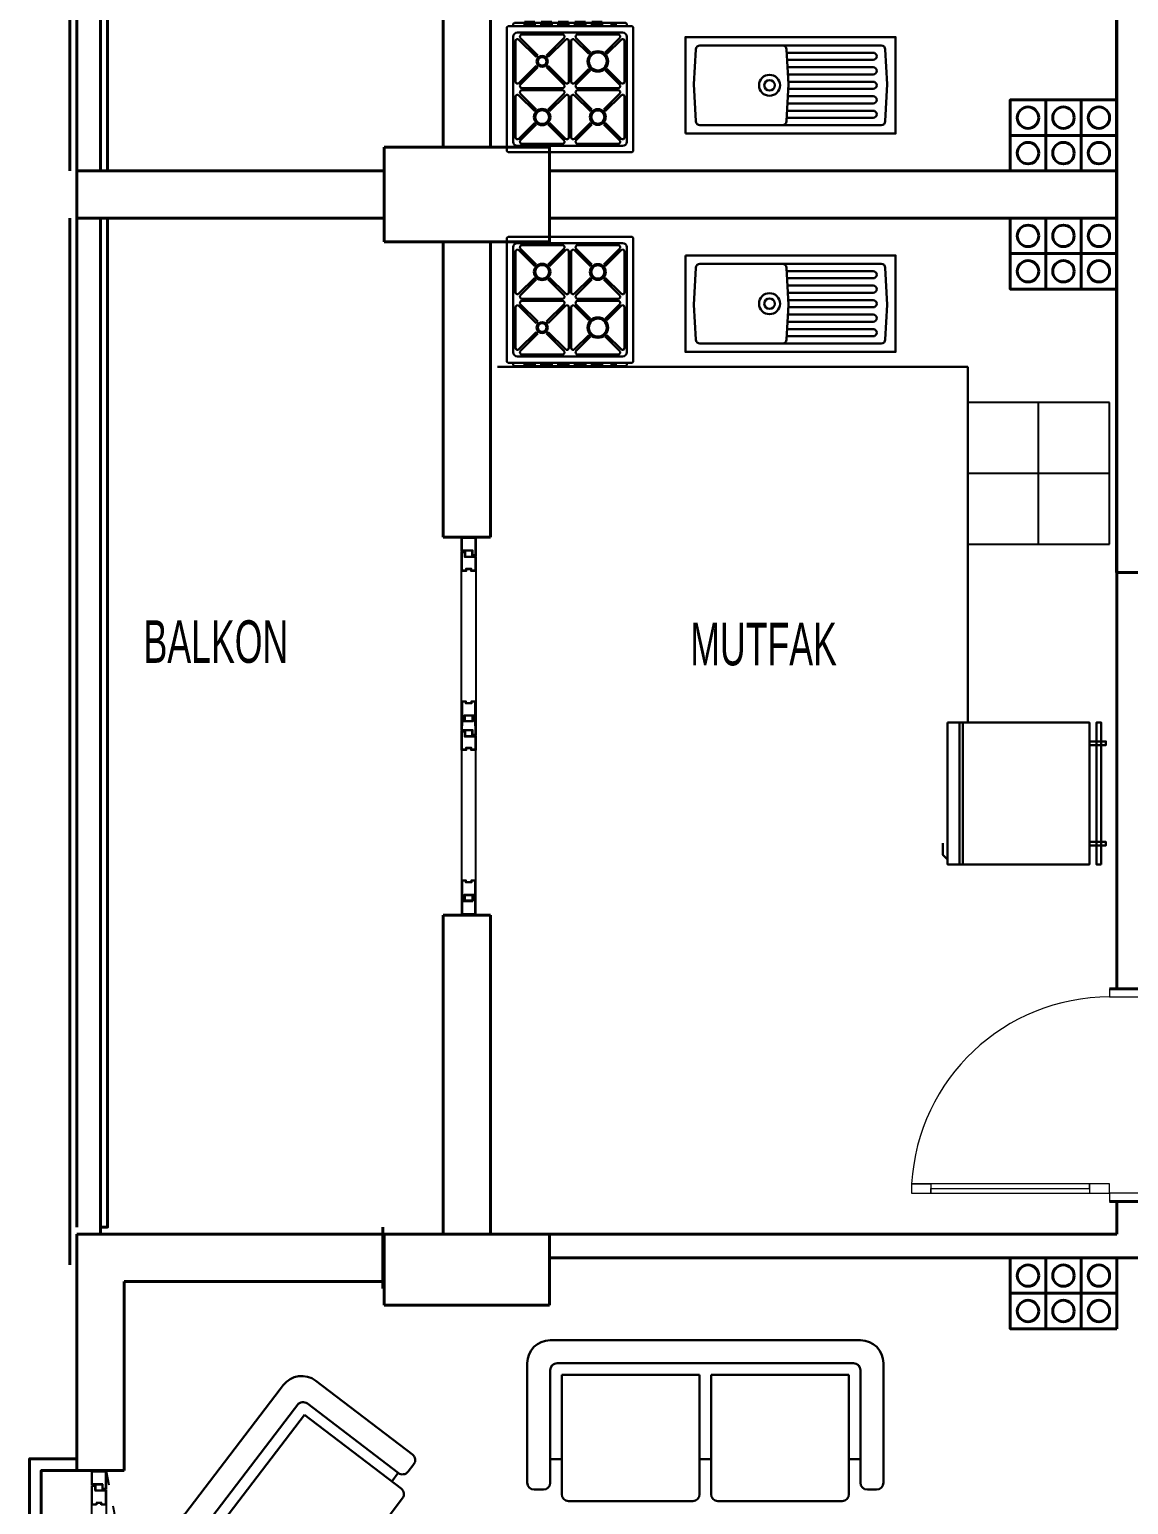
# Model space of a CAD drawing. Header units: millimetres. Extents: x 47 to 2260, y 29 to 1824.
# Drawn here: x 47 to 512, y 349 to 973 of the extents above; entities that cross this region are included whole.
import ezdxf

# ---------------------------------------------------------------- set-up
doc = ezdxf.new("R2010")
doc.units = ezdxf.units.MM
doc.linetypes.add('ACAD_ISO03W100', pattern=[30, 12, -18])
doc.layers.add('14_ISLAK_MEKAN_TEFRİŞ', color=134, linetype='Continuous')
for name, color, linetype, lineweight in [('duvar_40', 45, 'Continuous', 40), ('PENC_25', 74, 'Continuous', 25), ('TEF', 145, 'Continuous', 30), ('yazı', 253, 'Continuous', 20)]:
    doc.layers.add(name, color=color, linetype=linetype, lineweight=lineweight)
doc.styles.add('ARIAL', font='Arial')

# ---------------------------------------------------------------- blocks, each defined once
blk = doc.blocks.new('27')
at = {"layer": 'duvar_40', "linetype": 'ByBlock'}
for p, q in [((242.226424, 763.644226), (242.248349, 763.644226)), ((242.226424, 763.644226), (242.248349, 763.644226)), ((242.226424, 758.650067), (222.226424, 758.650067)), ((222.226424, 598.650067), (242.226424, 598.650067))]:
    blk.add_line(p, q, dxfattribs=at)
at = {"layer": 'PENC_25'}
for p, q in [((229.988773, 678.81974), (229.988773, 744.280741)), ((235.988776, 744.280741), (235.988776, 678.81974)), ((229.988773, 678.81974), (229.988773, 613.35874)), ((235.988776, 613.35874), (235.988776, 678.81974))]:
    blk.add_line(p, q, dxfattribs=at)
at = {"layer": 'PENC_25', "flags": 128}
for points in [[(229.988773, 758.81974), (229.988773, 758.81974), (235.988776, 758.81974), (235.988776, 758.81974)], [(235.988776, 758.81974), (235.988776, 750.794957), (234.488774, 750.794957), (234.488774, 752.794958), (229.988773, 752.794958), (229.988773, 758.81974), (232.988774, 758.81974)], [(235.788776, 758.39496), (235.788776, 750.994957), (234.688774, 750.994957), (234.688774, 752.994958), (230.188773, 752.994958), (230.188773, 758.39496), (231.788774, 758.39496), (234.188774, 758.39496)], [(229.988773, 744.280741), (229.988773, 752.494958), (231.488774, 752.494958), (231.488774, 750.494957), (235.988776, 750.494957), (235.988776, 744.280741), (233.988774, 744.280741), (233.988774, 744.980741), (231.988774, 744.980741), (231.988774, 744.280741)], [(230.188773, 744.480741), (230.188773, 752.294958), (231.288774, 752.294958), (231.288774, 750.294957), (235.788776, 750.294957), (235.788776, 744.480741), (234.188774, 744.480741), (234.188774, 745.180741), (231.788774, 745.180741), (231.788774, 744.480741)], [(229.988773, 689.119744), (229.988773, 681.119741), (231.488774, 681.119741), (231.488774, 683.119742), (235.988776, 683.119742), (235.988776, 689.119744), (233.988774, 689.119744), (233.988774, 688.419744), (231.988774, 688.419744), (231.988774, 689.119744)], [(230.188773, 688.919744), (230.188773, 681.319741), (231.288774, 681.319741), (231.288774, 683.319742), (235.788776, 683.319742), (235.788776, 688.919744), (234.188774, 688.919744), (234.188774, 688.219744), (231.788774, 688.219744), (231.788774, 688.919744)], [(229.988773, 668.519737), (229.988773, 676.51974), (231.488774, 676.51974), (231.488774, 674.519739), (235.988776, 674.519739), (235.988776, 668.519737), (233.988774, 668.519737), (233.988774, 669.219737), (231.988774, 669.219737), (231.988774, 668.519737)], [(230.188773, 668.719737), (230.188773, 676.31974), (231.288774, 676.31974), (231.288774, 674.319739), (235.788776, 674.319739), (235.788776, 668.719737), (234.188774, 668.719737), (234.188774, 669.419737), (231.788774, 669.419737), (231.788774, 668.719737)], [(229.988773, 613.35874), (229.988773, 605.144522), (231.488774, 605.144522), (231.488774, 607.144523), (235.988776, 607.144523), (235.988776, 613.35874), (233.988774, 613.35874), (233.988774, 612.65874), (231.988774, 612.65874), (231.988774, 613.35874)], [(230.188773, 613.15874), (230.188773, 605.344522), (231.288774, 605.344522), (231.288774, 607.344523), (235.788776, 607.344523), (235.788776, 613.15874), (234.188774, 613.15874), (234.188774, 612.45874), (231.788774, 612.45874), (231.788774, 613.15874)], [(235.988776, 598.81974), (235.988776, 606.844523), (234.488774, 606.844523), (234.488774, 604.844522), (229.988773, 604.844522), (229.988773, 598.81974), (232.988774, 598.81974)], [(229.988773, 598.81974), (229.988773, 598.81974), (235.988776, 598.81974), (235.988776, 598.81974)]]:
    blk.add_lwpolyline(points, close=True, dxfattribs=at)
for points in [[(235.988776, 678.81974), (235.988776, 682.819742), (234.488774, 682.819742), (234.488774, 680.819741), (229.988773, 680.819741), (229.988773, 678.81974)], [(235.788776, 678.81974), (235.788776, 682.619742), (234.688774, 682.619742), (234.688774, 680.619741), (230.188773, 680.619741), (230.188773, 678.81974)], [(235.988776, 678.81974), (235.988776, 674.819739), (234.488774, 674.819739), (234.488774, 676.81974), (229.988773, 676.81974), (229.988773, 678.81974)], [(235.788776, 678.81974), (235.788776, 675.019739), (234.688774, 675.019739), (234.688774, 677.01974), (230.188773, 677.01974), (230.188773, 678.81974)], [(230.188773, 604.644522), (230.188773, 599.24452), (231.788774, 599.24452), (234.188774, 599.24452), (235.788776, 599.24452), (235.788776, 606.644523), (234.688774, 606.644523), (234.688774, 604.644522)], [(230.188773, 604.644522), (234.688774, 604.644522)]]:
    blk.add_lwpolyline(points, dxfattribs=at)
blk = doc.blocks.new('28')
at = {"layer": 'duvar_40', "linetype": 'ByBlock'}
for p, q in [((520.111074, 567.527799), (504.111074, 567.527799)), ((517.066663, 567.527794), (507.066663, 567.527794)), ((517.065907, 567.539317), (517.065907, 567.527799)), ((517.065907, 567.527799), (517.065907, 567.539317)), ((520.111074, 477.527799), (504.111074, 477.527799)), ((507.111247, 477.527794), (517.111247, 477.527794))]:
    blk.add_line(p, q, dxfattribs=at)
at = {"layer": 'PENC_25', "lineweight": 20}
for p, q in [((520.111125, 567.527799), (504.111074, 567.527799)), ((504.111074, 567.527799), (504.111074, 564.05522)), ((504.111074, 564.05522), (520.111074, 564.05522)), ((520.111074, 564.05522), (520.111074, 567.527799)), ((420.387668, 485.000377), (420.387668, 481.000377)), ((520.111074, 481.000377), (504.111074, 481.000377)), ((504.111074, 481.000377), (504.111074, 477.527799)), ((520.111074, 477.527799), (520.111074, 481.000377)), ((504.111074, 477.527799), (520.111125, 477.527799))]:
    blk.add_line(p, q, dxfattribs=at)
at = {"layer": 'PENC_25', "lineweight": 20, "flags": 128}
blk.add_lwpolyline([(420.387668, 481.000377), (504.111074, 481.000377), (504.111074, 485.000377), (420.387668, 485.000377), (428.460104, 485.000377), (428.460104, 481.000377), (428.460104, 483.000377), (495.549171, 483.000377), (495.549171, 485.000377), (495.549171, 481.000377)], dxfattribs=at)
at = {"layer": 'PENC_25', "lineweight": 20}
blk.add_arc((504.093683, 480.212382), 83.84284, 89.988116, 176.726241, dxfattribs=at)
blk = doc.blocks.new('39')
at = {"layer": 'duvar_40', "linetype": 'ByBlock'}
for p, q in [((87.226424, 363.655908), (67.226424, 363.655908)), ((87.226424, 153.655908), (67.226424, 153.655908))]:
    blk.add_line(p, q, dxfattribs=at)
at = {"layer": 'duvar_40', "linetype": 'ByBlock', "flags": 128}
for points in [[(67.226424, 148.655908), (47.226424, 148.655908), (47.226424, 368.655908), (67.226424, 368.655908)], [(67.226424, 153.655908), (52.226424, 153.655908), (52.226424, 363.655908), (67.226424, 363.655908)]]:
    blk.add_lwpolyline(points, dxfattribs=at)
at = {"layer": 'PENC_25'}
for p, q in [((73.597206, 363.655919), (73.597206, 363.655919)), ((73.597206, 363.655919), (79.597209, 363.655919)), ((79.597209, 363.655919), (73.597206, 363.655919)), ((73.597206, 357.631137), (73.597206, 363.655919)), ((73.597206, 363.655919), (76.597208, 363.655919)), ((73.797206, 357.831137), (73.797206, 363.23114)), ((73.797206, 363.23114), (75.397208, 363.23114)), ((75.397208, 363.23114), (75.397208, 363.23114)), ((75.397208, 363.23114), (77.797208, 363.23114)), ((76.597208, 363.655919), (76.597208, 363.655919)), ((76.597208, 363.655919), (76.597208, 363.655919)), ((76.597208, 363.655919), (76.597208, 363.655919)), ((76.597208, 363.655919), (79.597209, 363.655919)), ((77.797208, 363.23114), (77.797208, 363.23114)), ((77.797208, 363.23114), (79.397209, 363.23114)), ((79.397209, 363.23114), (79.397209, 355.831136)), ((79.597209, 363.655919), (79.597209, 363.655919)), ((79.597209, 363.655919), (79.597209, 355.631136)), ((78.097208, 357.631137), (73.597206, 357.631137)), ((73.597206, 349.11692), (73.597206, 357.331137)), ((73.597206, 357.331137), (75.097208, 357.331137)), ((78.297208, 357.831137), (73.797206, 357.831137)), ((73.797206, 349.31692), (73.797206, 357.131137)), ((73.797206, 357.131137), (74.897208, 357.131137)), ((74.897208, 357.131137), (74.897208, 355.131136)), ((75.097208, 357.331137), (75.097208, 355.331136)), ((78.097208, 355.631136), (78.097208, 357.631137)), ((78.297208, 355.831136), (78.297208, 357.831137)), ((79.397209, 355.831136), (78.297208, 355.831136)), ((74.897208, 355.131136), (79.397209, 355.131136)), ((75.097208, 355.331136), (79.597209, 355.331136)), ((77.797208, 350.01692), (75.397208, 350.01692)), ((75.397208, 350.01692), (75.397208, 349.31692)), ((77.597208, 349.81692), (75.597208, 349.81692)), ((75.597208, 349.81692), (75.597208, 349.11692)), ((77.597208, 349.11692), (77.597208, 349.81692)), ((77.797208, 349.31692), (77.797208, 350.01692)), ((79.597209, 355.631136), (78.097208, 355.631136)), ((79.397209, 355.131136), (79.397209, 349.31692)), ((79.597209, 355.331136), (79.597209, 349.11692)), ((75.597208, 349.11692), (73.597206, 349.11692)), ((73.597206, 253.655919), (73.597206, 349.11692)), ((75.397208, 349.31692), (73.797206, 349.31692)), ((79.597209, 349.11692), (77.597208, 349.11692)), ((79.397209, 349.31692), (77.797208, 349.31692)), ((79.597209, 349.11692), (79.597209, 253.655919)), ((73.597206, 263.955923), (73.597206, 255.95592)), ((75.597208, 263.955923), (73.597206, 263.955923)), ((73.797206, 263.755923), (73.797206, 256.15592)), ((75.397208, 263.755923), (73.797206, 263.755923)), ((75.397208, 263.055923), (75.397208, 263.755923)), ((77.797208, 263.055923), (75.397208, 263.055923)), ((75.597208, 263.255923), (75.597208, 263.955923)), ((77.597208, 263.255923), (75.597208, 263.255923)), ((79.597209, 263.955923), (77.597208, 263.955923)), ((77.597208, 263.955923), (77.597208, 263.255923)), ((79.397209, 263.755923), (77.797208, 263.755923)), ((77.797208, 263.755923), (77.797208, 263.055923)), ((79.397209, 258.155921), (79.397209, 263.755923)), ((79.597209, 257.955921), (79.597209, 263.955923)), ((73.597206, 255.95592), (75.097208, 255.95592)), ((73.797206, 256.15592), (74.897208, 256.15592)), ((74.897208, 256.15592), (74.897208, 258.155921)), ((74.897208, 258.155921), (79.397209, 258.155921)), ((75.097208, 255.95592), (75.097208, 257.955921)), ((75.097208, 257.955921), (79.597209, 257.955921)), ((79.597209, 257.655921), (78.097208, 257.655921)), ((78.097208, 257.655921), (78.097208, 255.65592)), ((79.397209, 257.455921), (78.297208, 257.455921)), ((78.297208, 257.455921), (78.297208, 255.45592)), ((79.397209, 253.655919), (79.397209, 257.455921)), ((79.597209, 253.655919), (79.597209, 257.655921)), ((78.097208, 255.65592), (73.597206, 255.65592)), ((73.597206, 255.65592), (73.597206, 253.655919)), ((73.597206, 251.655919), (73.597206, 253.655919)), ((73.597206, 253.655919), (73.597206, 168.194919)), ((78.097208, 251.655919), (73.597206, 251.655919)), ((73.597206, 243.355916), (73.597206, 251.355919)), ((73.597206, 251.355919), (75.097208, 251.355919)), ((78.297208, 255.45592), (73.797206, 255.45592)), ((73.797206, 255.45592), (73.797206, 253.655919)), ((73.797206, 251.855919), (73.797206, 253.655919)), ((78.297208, 251.855919), (73.797206, 251.855919)), ((73.797206, 243.555916), (73.797206, 251.155919)), ((73.797206, 251.155919), (74.897208, 251.155919)), ((74.897208, 251.155919), (74.897208, 249.155918)), ((75.097208, 251.355919), (75.097208, 249.355918)), ((78.097208, 249.655918), (78.097208, 251.655919)), ((78.297208, 249.855918), (78.297208, 251.855919)), ((79.397209, 249.855918), (78.297208, 249.855918)), ((79.397209, 253.655919), (79.397209, 249.855918)), ((79.597209, 253.655919), (79.597209, 249.655918)), ((79.597209, 168.194919), (79.597209, 253.655919)), ((75.397208, 243.555916), (73.797206, 243.555916)), ((74.897208, 249.155918), (79.397209, 249.155918)), ((75.097208, 249.355918), (79.597209, 249.355918)), ((77.797208, 244.255916), (75.397208, 244.255916)), ((75.397208, 244.255916), (75.397208, 243.555916)), ((77.597208, 244.055916), (75.597208, 244.055916)), ((75.597208, 244.055916), (75.597208, 243.355916)), ((77.597208, 243.355916), (77.597208, 244.055916)), ((77.797208, 243.555916), (77.797208, 244.255916)), ((79.397209, 243.555916), (77.797208, 243.555916)), ((79.597209, 249.655918), (78.097208, 249.655918)), ((79.397209, 249.155918), (79.397209, 243.555916)), ((79.597209, 249.355918), (79.597209, 243.355916)), ((75.597208, 243.355916), (73.597206, 243.355916)), ((79.597209, 243.355916), (77.597208, 243.355916)), ((73.597206, 168.194919), (73.597206, 159.980701)), ((75.597208, 168.194919), (73.597206, 168.194919)), ((73.797206, 167.994919), (73.797206, 160.180701)), ((75.397208, 167.994919), (73.797206, 167.994919)), ((75.397208, 167.294919), (75.397208, 167.994919)), ((77.797208, 167.294919), (75.397208, 167.294919)), ((75.597208, 167.494919), (75.597208, 168.194919)), ((77.597208, 167.494919), (75.597208, 167.494919)), ((79.597209, 168.194919), (77.597208, 168.194919)), ((77.597208, 168.194919), (77.597208, 167.494919)), ((79.397209, 167.994919), (77.797208, 167.994919)), ((77.797208, 167.994919), (77.797208, 167.294919)), ((79.397209, 162.180702), (79.397209, 167.994919)), ((79.597209, 161.980702), (79.597209, 168.194919)), ((73.597206, 159.980701), (75.097208, 159.980701)), ((78.097208, 159.680701), (73.597206, 159.680701)), ((73.597206, 159.680701), (73.597206, 153.655919)), ((73.797206, 160.180701), (74.897208, 160.180701)), ((78.297208, 159.480701), (73.797206, 159.480701)), ((73.797206, 159.480701), (73.797206, 154.080699)), ((74.897208, 160.180701), (74.897208, 162.180702)), ((74.897208, 162.180702), (79.397209, 162.180702)), ((75.097208, 159.980701), (75.097208, 161.980702)), ((75.097208, 161.980702), (79.597209, 161.980702)), ((79.597209, 161.680702), (78.097208, 161.680702)), ((78.097208, 161.680702), (78.097208, 159.680701)), ((79.397209, 161.480702), (78.297208, 161.480702)), ((78.297208, 161.480702), (78.297208, 159.480701)), ((79.397209, 154.080699), (79.397209, 161.480702)), ((79.597209, 153.655919), (79.597209, 161.680702)), ((73.597206, 153.655919), (73.597206, 153.655919)), ((73.597206, 153.655919), (79.597209, 153.655919)), ((79.597209, 153.655919), (73.597206, 153.655919)), ((73.597206, 153.655919), (76.597208, 153.655919)), ((73.797206, 154.080699), (75.397208, 154.080699)), ((75.397208, 154.080699), (75.397208, 154.080699)), ((75.397208, 154.080699), (77.797208, 154.080699)), ((76.597208, 153.655919), (76.597208, 153.655919)), ((76.597208, 153.655919), (76.597208, 153.655919)), ((76.597208, 153.655919), (76.597208, 153.655919)), ((76.597208, 153.655919), (79.597209, 153.655919)), ((77.797208, 154.080699), (77.797208, 154.080699)), ((77.797208, 154.080699), (79.397209, 154.080699)), ((79.597209, 153.655919), (79.597209, 153.655919))]:
    blk.add_line(p, q, dxfattribs=at)
at = {"layer": 'PENC_25', "linetype": 'ACAD_ISO03W100', "ltscale": 0.5}
for p, q in [((79.597198, 363.486261), (98.640095, 265.074043)), ((98.640095, 265.074043), (79.597198, 255.486262)), ((98.640095, 241.89848), (79.597198, 251.486261)), ((79.597198, 153.486261), (98.640095, 241.89848))]:
    blk.add_line(p, q, dxfattribs=at)
blk = doc.blocks.new('bb6')
at = {"layer": '14_ISLAK_MEKAN_TEFRİŞ'}
for p, q in [((623.475006, -291.899922), (563.475006, -291.899922)), ((563.475006, -291.899922), (563.475006, -351.899922)), ((623.475006, -351.899922), (623.475006, -291.899922)), ((563.475006, -351.899922), (623.475006, -351.899922))]:
    blk.add_line(p, q, dxfattribs=at)
at = {"layer": '14_ISLAK_MEKAN_TEFRİŞ', "flags": 128}
for points in [[(593.475006, -351.899922), (593.475006, -291.899922)], [(563.475006, -321.899922), (623.475006, -321.899922)]]:
    blk.add_lwpolyline(points, dxfattribs=at)
blk = doc.blocks.new('jhngbklnkgb_fbgnlş')
at = {"layer": 'TEF', "linetype": 'Continuous'}
for p, q in [((-4958.113378, -13973.079768), (-4958.613378, -13973.579768)), ((-4958.613378, -13973.579768), (-4958.613378, -13978.391768)), ((-4957.028178, -13973.079768), (-4958.113378, -13973.079768)), ((-4957.028178, -13970.579768), (-4956.528178, -13970.079768)), ((-4957.028178, -13970.579768), (-4957.028178, -14029.579768)), ((-4897.528178, -13970.079768), (-4956.528178, -13970.079768)), ((-4902.028178, -13973.079768), (-4952.028178, -13973.079768)), ((-4930.649478, -13974.079768), (-4949.906878, -13974.079768)), ((-4904.149478, -13974.079768), (-4923.406878, -13974.079768)), ((-4897.028178, -13970.579768), (-4897.528178, -13970.079768)), ((-4897.028178, -13970.579768), (-4897.028178, -14029.579768)), ((-4959.028178, -13978.391768), (-4959.028178, -13983.391768)), ((-4957.028178, -13978.391768), (-4959.028178, -13978.391768)), ((-4958.028178, -13978.391768), (-4958.028178, -13983.391768)), ((-4957.528178, -13978.391768), (-4957.528178, -13983.391768)), ((-4954.028178, -13975.079768), (-4954.028178, -14025.079768)), ((-4953.028178, -13977.201068), (-4953.028178, -13996.458468)), ((-4951.321078, -13976.493968), (-4943.106578, -13984.708468)), ((-4950.613978, -13975.786868), (-4942.399478, -13984.001368)), ((-4929.942378, -13975.786868), (-4938.156878, -13984.001368)), ((-4929.235278, -13976.493968), (-4937.449778, -13984.708468)), ((-4927.528178, -13977.201068), (-4927.528178, -13996.458468)), ((-4926.528178, -13977.201068), (-4926.528178, -13996.458468)), ((-4917.313678, -13984.001368), (-4924.821078, -13976.493968)), ((-4916.606578, -13983.294268), (-4924.113978, -13975.786868)), ((-4903.442378, -13975.786868), (-4910.949778, -13983.294268)), ((-4902.735278, -13976.493968), (-4910.242678, -13984.001368)), ((-4901.028178, -13977.201068), (-4901.028178, -13996.458468)), ((-4900.028178, -13975.079768), (-4900.028178, -14025.079768)), ((-4957.028178, -13983.391768), (-4959.028178, -13983.391768)), ((-4959.028178, -13986.391768), (-4959.028178, -13991.391768)), ((-4957.028178, -13986.391768), (-4959.028178, -13986.391768)), ((-4958.613378, -13983.391768), (-4958.613378, -13986.391768)), ((-4958.028178, -13986.391768), (-4958.028178, -13991.391768)), ((-4957.528178, -13986.391768), (-4957.528178, -13991.391768)), ((-4942.399478, -13984.001368), (-4943.106578, -13984.708468)), ((-4938.156878, -13984.001368), (-4937.449778, -13984.708468)), ((-4916.606578, -13983.294268), (-4917.313678, -13984.001368)), ((-4910.242678, -13984.001368), (-4910.949778, -13983.294268)), ((-4957.028178, -13991.391768), (-4959.028178, -13991.391768)), ((-4957.028178, -13994.391768), (-4959.028178, -13994.391768)), ((-4959.028178, -13994.391768), (-4959.028178, -13999.391768)), ((-4958.613378, -13991.391768), (-4958.613378, -13994.391768)), ((-4958.028178, -13994.391768), (-4958.028178, -13999.391768)), ((-4957.528178, -13994.391768), (-4957.528178, -13999.391768)), ((-4943.106578, -13988.951068), (-4951.321078, -13997.165568)), ((-4942.399478, -13989.658168), (-4950.613978, -13997.872668)), ((-4943.106578, -13988.951068), (-4942.399478, -13989.658168)), ((-4937.449778, -13988.951068), (-4938.156878, -13989.658168)), ((-4938.156878, -13989.658168), (-4929.942378, -13997.872668)), ((-4937.449778, -13988.951068), (-4929.235278, -13997.165568)), ((-4917.313678, -13989.658168), (-4924.821078, -13997.165568)), ((-4916.606578, -13990.365268), (-4924.113978, -13997.872668)), ((-4916.606578, -13990.365268), (-4917.313678, -13989.658168)), ((-4910.242678, -13989.658168), (-4910.949778, -13990.365268)), ((-4903.442378, -13997.872668), (-4910.949778, -13990.365268)), ((-4902.735278, -13997.165568), (-4910.242678, -13989.658168)), ((-4957.028178, -13999.391768), (-4959.028178, -13999.391768)), ((-4958.613378, -13999.391768), (-4958.613378, -14002.391768)), ((-4930.649478, -13999.579768), (-4949.906878, -13999.579768)), ((-4930.649478, -14000.579768), (-4949.906878, -14000.579768)), ((-4904.149478, -13999.579768), (-4923.406878, -13999.579768)), ((-4904.149478, -14000.579768), (-4923.406878, -14000.579768)), ((-4959.028178, -14002.391768), (-4959.028178, -14007.391768)), ((-4957.028178, -14002.391768), (-4959.028178, -14002.391768)), ((-4957.028178, -14007.391768), (-4959.028178, -14007.391768)), ((-4958.613378, -14007.391768), (-4958.613378, -14010.391768)), ((-4958.028178, -14002.391768), (-4958.028178, -14007.391768)), ((-4957.528178, -14002.391768), (-4957.528178, -14007.391768)), ((-4953.028178, -14003.701068), (-4953.028178, -14022.958468)), ((-4951.321078, -14002.993968), (-4944.520778, -14009.794268)), ((-4950.613978, -14002.286868), (-4943.813678, -14009.087168)), ((-4943.813678, -14009.087168), (-4944.520778, -14009.794268)), ((-4929.942378, -14002.286868), (-4936.742678, -14009.087168)), ((-4936.742678, -14009.087168), (-4936.035578, -14009.794268)), ((-4929.235278, -14002.993968), (-4936.035578, -14009.794268)), ((-4927.528178, -14003.701068), (-4927.528178, -14022.958468)), ((-4926.528178, -14003.701068), (-4926.528178, -14022.958468)), ((-4924.821078, -14002.993968), (-4917.313678, -14010.501368)), ((-4924.113978, -14002.286868), (-4916.606578, -14009.794268)), ((-4910.949778, -14009.794268), (-4903.442378, -14002.286868)), ((-4910.242678, -14010.501368), (-4902.735278, -14002.993968)), ((-4901.028178, -14003.701068), (-4901.028178, -14022.958468)), ((-4957.028178, -14010.391768), (-4959.028178, -14010.391768)), ((-4959.028178, -14010.391768), (-4959.028178, -14015.391768)), ((-4957.028178, -14015.391768), (-4959.028178, -14015.391768)), ((-4958.613378, -14015.391768), (-4958.613378, -14026.579768)), ((-4958.028178, -14010.391768), (-4958.028178, -14015.391768)), ((-4957.528178, -14010.391768), (-4957.528178, -14015.391768)), ((-4924.821078, -14023.665568), (-4917.313678, -14016.158168)), ((-4917.313678, -14010.501368), (-4916.606578, -14009.794268)), ((-4917.313678, -14016.158168), (-4916.606578, -14016.865268)), ((-4910.949778, -14009.794268), (-4910.242678, -14010.501368)), ((-4910.949778, -14016.865268), (-4910.242678, -14016.158168)), ((-4910.242678, -14016.158168), (-4902.735278, -14023.665568)), ((-4957.028178, -14019.891768), (-4958.113378, -14019.891768)), ((-4958.113378, -14019.891768), (-4958.113378, -14021.891768)), ((-4957.028178, -14021.891768), (-4958.113378, -14021.891768)), ((-4944.520778, -14016.865268), (-4951.321078, -14023.665568)), ((-4943.813678, -14017.572368), (-4950.613978, -14024.372668)), ((-4944.520778, -14016.865268), (-4943.813678, -14017.572368)), ((-4936.035578, -14016.865268), (-4936.742678, -14017.572368)), ((-4936.742678, -14017.572368), (-4929.942378, -14024.372668)), ((-4936.035578, -14016.865268), (-4929.235278, -14023.665568)), ((-4924.113978, -14024.372668), (-4916.606578, -14016.865268)), ((-4910.949778, -14016.865268), (-4903.442378, -14024.372668)), ((-4958.613378, -14026.579768), (-4958.113378, -14027.079768)), ((-4957.028178, -14027.079768), (-4958.113378, -14027.079768)), ((-4956.528178, -14030.079768), (-4957.028178, -14029.579768)), ((-4897.528178, -14030.079768), (-4956.528178, -14030.079768)), ((-4902.028178, -14027.079768), (-4952.028178, -14027.079768)), ((-4930.649478, -14026.079768), (-4949.906878, -14026.079768)), ((-4904.149478, -14026.079768), (-4923.406878, -14026.079768)), ((-4897.028178, -14029.579768), (-4897.528178, -14030.079768))]:
    blk.add_line(p, q, dxfattribs=at)
for centre, radius in [((-4940.278178, -13986.829768), 2.6357), ((-4940.278178, -13986.829768), 2.0357), ((-4913.778178, -13986.829768), 3.8928), ((-4913.778178, -13986.829768), 3.2928), ((-4940.278178, -14013.329768), 4.8755), ((-4940.278178, -14013.329768), 4.2755), ((-4913.778178, -14013.329768), 3.7635), ((-4913.778178, -14013.329768), 3.1635)]:
    blk.add_circle(centre, radius, dxfattribs=at)
for centre, radius, start, end in [((-4952.028178, -13975.079768), 2, 90, 180), ((-4949.906878, -13975.079768), 1, 90, 225), ((-4930.649478, -13975.079768), 1, 315, 90), ((-4923.406878, -13975.079768), 1, 90, 225), ((-4904.149478, -13975.079768), 1, 315, 90), ((-4902.028178, -13975.079768), 2, 0, 90), ((-4952.028178, -13977.201068), 1, 45, 180), ((-4928.528178, -13977.201068), 1, 0, 135), ((-4925.528178, -13977.201068), 1, 45, 180), ((-4902.028178, -13977.201068), 1, 0, 135), ((-4952.028178, -13996.458468), 1, 180, 315), ((-4949.906878, -13998.579768), 1, 135, 270), ((-4949.906878, -14001.579768), 1, 90, 225), ((-4930.649478, -13998.579768), 1, 270, 45), ((-4930.649478, -14001.579768), 1, 315, 90), ((-4928.528178, -13996.458468), 1, 225, 0), ((-4925.528178, -13996.458468), 1, 180, 315), ((-4923.406878, -13998.579768), 1, 135, 270), ((-4923.406878, -14001.579768), 1, 90, 225), ((-4904.149478, -13998.579768), 1, 270, 45), ((-4904.149478, -14001.579768), 1, 315, 90), ((-4902.028178, -13996.458468), 1, 225, 0), ((-4952.028178, -14003.701068), 1, 45, 180), ((-4928.528178, -14003.701068), 1, 0, 135), ((-4925.528178, -14003.701068), 1, 45, 180), ((-4902.028178, -14003.701068), 1, 0, 135), ((-4952.028178, -14022.958468), 1, 180, 315), ((-4928.528178, -14022.958468), 1, 225, 0), ((-4925.528178, -14022.958468), 1, 180, 315), ((-4902.028178, -14022.958468), 1, 225, 0), ((-4952.028178, -14025.079768), 2, 180, 270), ((-4949.906878, -14025.079768), 1, 135, 270), ((-4930.649478, -14025.079768), 1, 270, 45), ((-4923.406878, -14025.079768), 1, 135, 270), ((-4904.149478, -14025.079768), 1, 270, 45), ((-4902.028178, -14025.079768), 2, 270, 0)]:
    blk.add_arc(centre, radius, start, end, dxfattribs=at)
blk = doc.blocks.new('jkh_kbgjdlşgbsdjngşdnel')
at = {"layer": 'TEF', "flags": 128}
blk.add_lwpolyline([(-4901.0774, -14156.110742), (-4901.0774, -14056.110742), (-4947.0774, -14056.110742), (-4947.0774, -14156.110742)], close=True, dxfattribs=at)
blk.add_lwpolyline([(-4906.969449, -14151.213015), (-4924.5774, -14152.110742), (-4941.18535, -14151.213015, -0.398484), (-4943.0774, -14149.21593), (-4943.0774, -14109.97033), (-4943.0774, -14063.005553, -0.398484), (-4941.18535, -14061.008469), (-4924.5774, -14060.110742), (-4906.969449, -14061.008469, -0.398484), (-4905.0774, -14063.005553), (-4905.0774, -14149.21593, -0.398484)], format="xyb", close=True, dxfattribs=at)
for points in [[(-4936.1524, -14107.711865), (-4936.1524, -14066.835746, 1), (-4939.6024, -14066.835746), (-4939.6024, -14107.891034)], [(-4929.2524, -14107.353528), (-4929.2524, -14066.835746, 1), (-4932.7024, -14066.835746), (-4932.7024, -14107.532697)], [(-4922.3524, -14107.224182), (-4922.3524, -14066.835746, 1), (-4925.8024, -14066.835746), (-4925.8024, -14107.17436)], [(-4918.9024, -14107.400077), (-4918.9024, -14066.835746, -1), (-4915.4524, -14066.835746), (-4915.4524, -14107.575973)], [(-4912.0024, -14107.751868), (-4912.0024, -14066.835746, -1), (-4908.5524, -14066.835746), (-4908.5524, -14107.927763)], [(-4905.0774, -14110.005553, 0.398484), (-4906.969449, -14108.008469), (-4924.5774, -14107.110742), (-4941.181126, -14107.973022, 0.399097), (-4943.0774, -14109.97033)]]:
    blk.add_lwpolyline(points, format="xyb", dxfattribs=at)
at = {"layer": 'TEF'}
for radius in [5, 2.5]:
    blk.add_circle((-4924.0774, -14116.110742), radius, dxfattribs=at)
blk = doc.blocks.new('jhnkldgjkslgbjaskgdm')
at = {"layer": 'TEF', "flags": 128}
for points in [[(-5133.802356, -14184.077824), (-5133.802356, -14244.077824), (-5073.802356, -14244.077824), (-5073.802356, -14184.077824)], [(-5073.802356, -14249.077824), (-5133.802356, -14249.077824), (-5133.802356, -14247.077824), (-5073.802356, -14247.077824)]]:
    blk.add_lwpolyline(points, close=True, dxfattribs=at)
for points in [[(-5075.802356, -14184.077824), (-5077.802356, -14182.077824), (-5082.802356, -14182.077824)], [(-5073.802356, -14189.077824), (-5133.802356, -14189.077824)], [(-5073.802356, -14190.577824), (-5133.802356, -14190.577824)], [(-5124.302356, -14244.077824), (-5124.302356, -14251.077824), (-5125.802356, -14251.077824), (-5125.802356, -14244.077824)], [(-5083.302356, -14244.077824), (-5083.302356, -14251.077824), (-5081.802356, -14251.077824), (-5081.802356, -14244.077824)]]:
    blk.add_lwpolyline(points, dxfattribs=at)
blk = doc.blocks.new('kjnklnlkfşfg')
at = {"layer": 'TEF'}
for p, q in [((55325.97592, 10955.358673), (55321.531476, 10955.358673)), ((55334.864809, 10899.803117), (55334.864809, 10957.580895)), ((55398.198142, 10960.914228), (55338.198142, 10960.914228)), ((55401.531476, 10899.803117), (55401.531476, 10957.580895)), ((55409.941597, 10955.358673), (55414.386041, 10955.358673)), ((55318.198142, 10894.247562), (55318.198142, 10952.02534)), ((55329.309254, 10897.580895), (55329.309254, 10952.02534)), ((55329.309254, 10952.02534), (55334.864809, 10952.02534)), ((55401.531476, 10952.02534), (55406.608263, 10952.02534)), ((55406.608263, 10897.580895), (55406.608263, 10952.02534)), ((55417.719374, 10894.247562), (55417.719374, 10952.02534)), ((55401.531476, 10899.803117), (55334.864809, 10899.803117)), ((55404.309254, 10894.247562), (55332.642587, 10894.247562)), ((55404.309254, 10883.136451), (55329.309254, 10883.136451)), ((55404.309254, 10883.136451), (55406.608434, 10883.136451))]:
    blk.add_line(p, q, dxfattribs=at)
for centre, radius, start, end in [((55321.531476, 10952.02534), 3.333333, 90, 180), ((55325.97592, 10952.02534), 3.333333, 0, 90), ((55338.198142, 10957.580895), 3.333333, 90, 180), ((55398.198142, 10957.580895), 3.333333, 0, 90), ((55409.941597, 10952.02534), 3.333333, 90, 180), ((55414.386041, 10952.02534), 3.333333, 0, 90), ((55329.309254, 10894.247562), 11.111111, 180, 270), ((55332.642587, 10897.580895), 3.333333, 180, 270), ((55403.27493, 10897.580895), 3.333333, 270, 0), ((55406.608263, 10894.247562), 11.111111, 270, 0)]:
    blk.add_arc(centre, radius, start, end, dxfattribs=at)
blk = doc.blocks.new('kjlfdndşlknfndfkldfdf')
at = {"layer": 'TEF'}
for p, q in [((55328.507839, 11493.256828), (55246.495339, 11493.256828)), ((55328.507839, 11493.256828), (55410.520339, 11493.256828)), ((55234.345339, 11481.106828), (55234.345339, 11417.926828)), ((55246.495339, 11477.461828), (55246.495339, 11417.926828)), ((55328.507839, 11481.106828), (55250.140339, 11481.106828)), ((55328.507839, 11481.106828), (55406.875339, 11481.106828)), ((55410.520339, 11477.461828), (55410.520339, 11417.926828)), ((55422.670339, 11481.106828), (55422.670339, 11417.926828)), ((55325.470339, 11475.031828), (55252.570339, 11475.031828)), ((55252.570339, 11475.031828), (55252.570339, 11411.851828)), ((55325.470339, 11475.031828), (55325.470339, 11411.851828)), ((55331.545339, 11475.031828), (55331.545339, 11411.851828)), ((55331.545339, 11475.031828), (55404.445339, 11475.031828)), ((55404.445339, 11475.031828), (55404.445339, 11411.851828)), ((55246.495339, 11430.345269), (55252.570339, 11430.345269)), ((55325.470339, 11430.345269), (55331.545339, 11430.345269)), ((55404.445339, 11430.345269), (55410.520339, 11430.345269)), ((55242.850339, 11414.281828), (55237.990339, 11414.281828)), ((55321.825339, 11408.206828), (55256.215339, 11408.206828)), ((55335.190339, 11408.206828), (55400.800339, 11408.206828)), ((55414.165339, 11414.281828), (55419.025339, 11414.281828))]:
    blk.add_line(p, q, dxfattribs=at)
for centre, radius, start, end in [((55246.495339, 11481.106828), 12.15, 90, 180), ((55410.520339, 11481.106828), 12.15, 0, 90), ((55250.140339, 11477.461828), 3.645, 90, 180), ((55406.875339, 11477.461828), 3.645, 0, 90), ((55237.990339, 11417.926828), 3.645, 180, 270), ((55242.850339, 11417.926828), 3.645, 270, 0), ((55414.165339, 11417.926828), 3.645, 180, 270), ((55419.025339, 11417.926828), 3.645, 270, 0), ((55256.215339, 11411.851828), 3.645, 180, 270), ((55321.825339, 11411.851828), 3.645, 270, 0), ((55335.190339, 11411.851828), 3.645, 180, 270), ((55400.800339, 11411.851828), 3.645, 270, 0)]:
    blk.add_arc(centre, radius, start, end, dxfattribs=at)

msp = doc.modelspace()

# ---------------------------------------------------------------- linework, layer by layer
at = {"layer": 'duvar_40', "linetype": 'ByBlock'}
for p, q in [((507.111125, 1063.644226), (507.107238, 743.63806)), ((507.111125, 913.644226), (507.111125, 1063.644226)), ((222.226424, 923.626383), (222.226424, 1048.632219)), ((242.226424, 923.626383), (242.226424, 1048.632219)), ((197.226424, 923.644231), (197.226424, 883.64415)), ((267.248349, 923.644231), (197.226424, 923.644231)), ((267.248349, 883.64415), (267.248349, 923.644231)), ((67.226424, 893.644226), (67.226424, 913.644226)), ((197.226424, 913.644226), (67.226424, 913.644226)), ((67.226424, 913.644226), (67.226424, 893.644226)), ((197.226424, 913.644226), (67.226424, 913.644226)), ((197.226424, 913.63806), (67.226424, 913.63806)), ((197.226424, 913.63806), (67.226424, 913.63806)), ((267.226424, 913.644226), (267.248349, 913.644226)), ((507.111125, 913.644226), (267.226424, 913.644226)), ((267.226424, 913.644226), (267.248349, 913.644226)), ((507.111125, 913.644226), (267.226424, 913.644226)), ((507.111125, 743.644226), (507.111125, 913.644226)), ((197.226424, 893.644226), (67.226424, 893.644226)), ((197.226424, 893.644226), (67.226424, 893.644226)), ((507.111125, 893.644226), (267.226424, 893.644226)), ((507.111125, 893.644226), (267.226424, 893.644226)), ((197.226424, 883.64415), (267.248349, 883.64415)), ((222.226424, 883.64415), (222.226424, 758.650067)), ((242.226424, 883.64415), (242.226424, 758.650067)), ((507.107238, 743.63806), (537.107238, 743.63806)), ((507.111125, 743.644226), (507.107352, 743.644226)), ((222.226424, 598.650067), (222.226424, 463.644226)), ((242.226424, 598.650067), (242.226424, 463.644226)), ((67.226424, 463.644226), (67.226424, 363.655908)), ((67.226424, 463.644226), (196.72008, 463.644226)), ((196.72008, 440.644306), (196.72008, 466.644399)), ((196.72008, 463.644226), (222.226424, 463.644226)), ((196.720085, 463.644226), (196.720085, 443.644226)), ((197.226424, 463.644226), (197.226424, 433.644226)), ((267.226424, 463.644226), (197.226424, 463.644226)), ((242.226424, 463.644226), (507.111125, 463.644226)), ((267.226424, 433.644226), (267.226424, 463.644226)), ((267.226424, 453.644226), (549.79392, 453.644226)), ((196.72008, 443.644226), (87.226424, 443.644226)), ((87.226424, 443.644226), (87.226424, 403.655908)), ((196.72008, 443.644226), (197.226424, 443.644226)), ((197.226424, 433.644226), (267.226424, 433.644226)), ((87.226424, 403.655908), (87.226424, 363.655908))]:
    msp.add_line(p, q, dxfattribs=at)
at = {"layer": 'duvar_40', "linetype": 'ByBlock', "flags": 128}
for points in [[(64.226424, 1356.63806), (64.226424, 913.63806)], [(77.226424, 1343.63806), (77.226424, 913.63806)], [(67.226424, 1340.626379), (67.226424, 913.63806)], [(77.226424, 1340.63806), (80.226424, 1340.63806), (80.226424, 913.63806)], [(477.111214, 943.638001), (462.111214, 943.638001), (462.111214, 928.638001), (477.111214, 928.638001), (477.111214, 943.638001)], [(477.111214, 943.638001), (462.111214, 943.638001), (462.111214, 928.638001), (477.111214, 928.638001), (477.111214, 943.638001)], [(492.111214, 943.638001), (477.111214, 943.638001), (477.111214, 928.638001), (492.111214, 928.638001), (492.111214, 943.638001)], [(492.111214, 943.638001), (477.111214, 943.638001), (477.111214, 928.638001), (492.111214, 928.638001), (492.111214, 943.638001)], [(507.111203, 943.63806), (492.111203, 943.63806), (492.111203, 928.63806), (507.111203, 928.63806), (507.111203, 943.63806)], [(477.111136, 928.638001), (462.111136, 928.638001), (462.111136, 913.638001), (477.111136, 913.638001), (477.111136, 928.638001)], [(492.111136, 928.638001), (477.111136, 928.638001), (477.111136, 913.638001), (492.111136, 913.638001), (492.111136, 928.638001)], [(507.111125, 928.63806), (492.111125, 928.63806), (492.111125, 913.63806), (507.111125, 913.63806), (507.111125, 928.63806)], [(67.226424, 893.644226), (67.226424, 913.644226)], [(64.226424, 450.644226), (64.226424, 893.644226)], [(67.226424, 466.655908), (67.226424, 893.644226)], [(77.226424, 463.644226), (77.226424, 893.644226)], [(77.226424, 466.644226), (80.226424, 466.644226), (80.226424, 893.644226)], [(477.111136, 878.644285), (462.111136, 878.644285), (462.111136, 893.644285), (477.111136, 893.644285), (477.111136, 878.644285)], [(492.111136, 878.644285), (477.111136, 878.644285), (477.111136, 893.644285), (492.111136, 893.644285), (492.111136, 878.644285)], [(507.111125, 878.644226), (492.111125, 878.644226), (492.111125, 893.644226), (507.111125, 893.644226), (507.111125, 878.644226)], [(477.111214, 863.644285), (462.111214, 863.644285), (462.111214, 878.644285), (477.111214, 878.644285), (477.111214, 863.644285)], [(492.111214, 863.644285), (477.111214, 863.644285), (477.111214, 878.644285), (492.111214, 878.644285), (492.111214, 863.644285)], [(507.111203, 863.644226), (492.111203, 863.644226), (492.111203, 878.644226), (507.111203, 878.644226), (507.111203, 863.644226)], [(507.111125, 743.644226), (507.111125, 567.527799)], [(507.111125, 477.527799), (507.111125, 463.644226)], [(67.226424, 403.655908), (67.226424, 463.655908)], [(477.111136, 438.644285), (462.111136, 438.644285), (462.111136, 453.644285), (477.111136, 453.644285), (477.111136, 438.644285)], [(492.111136, 438.644285), (477.111136, 438.644285), (477.111136, 453.644285), (492.111136, 453.644285), (492.111136, 438.644285)], [(507.111125, 438.644226), (492.111125, 438.644226), (492.111125, 453.644226), (507.111125, 453.644226), (507.111125, 438.644226)], [(477.111214, 423.644285), (462.111214, 423.644285), (462.111214, 438.644285), (477.111214, 438.644285), (477.111214, 423.644285)], [(492.111214, 423.644285), (477.111214, 423.644285), (477.111214, 438.644285), (492.111214, 438.644285), (492.111214, 423.644285)], [(507.111203, 423.644226), (492.111203, 423.644226), (492.111203, 438.644226), (507.111203, 438.644226), (507.111203, 423.644226)]]:
    msp.add_lwpolyline(points, dxfattribs=at)
at = {"layer": 'duvar_40', "linetype": 'ByBlock'}
for centre in [(469.611214, 936.138001), (469.611214, 936.138001), (484.611214, 936.138001), (499.611203, 936.13806), (469.611136, 921.138001), (484.611136, 921.138001), (499.611125, 921.13806), (469.611136, 886.144285), (484.611136, 886.144285), (499.611125, 886.144226), (469.611214, 871.144285), (484.611214, 871.144285), (499.611203, 871.144226), (469.611136, 446.144285), (484.611136, 446.144285), (499.611125, 446.144226), (469.611214, 431.144285), (484.611214, 431.144285), (499.611203, 431.144226)]:
    msp.add_circle(centre, 4.53413, dxfattribs=at)
at = {"layer": 'TEF'}
for p, q in [((444.108295, 830.644226), (245.226424, 830.644226)), ((444.106473, 680.63806), (444.108295, 830.644226))]:
    msp.add_line(p, q, dxfattribs=at)

# ---------------------------------------------------------------- block references
for name, p in [('bb6', (-119.367622, 1107.541066)), ('27', (0, 0)), ('28', (0, 0)), ('39', (0, 0))]:
    msp.add_blockref(name, p)
at = {"layer": 'TEF', "yscale": 0.888889, "zscale": 0.888889}
for name, p, xscale, rotation in [('jhngbklnkgb_fbgnlş', (-12168.646754, -3431.386947, 76.92855), -0.888889, 90), ('jkh_kbgjdlşgbsdjngşdnel', (12907.920226, -3427.113384, 76.92855), 0.888889, 270), ('jhngbklnkgb_fbgnlş', (-12168.646754, 5238.669234, 76.92855), 0.888889, 90), ('jkh_kbgjdlşgbsdjngşdnel', (12907.920226, 5234.39567, 76.92855), -0.888889, 270)]:
    msp.add_blockref(name, p, dxfattribs=dict(at, xscale=xscale, rotation=rotation))
at = {"layer": 'TEF', "xscale": -1, "rotation": 90}
msp.add_blockref('jhnkldgjkslgbjaskgdm', (-13748.49906, -4453.639399), dxfattribs=at)
at = {"layer": 'TEF', "linetype": 'ByBlock', "xscale": -0.8, "yscale": 0.8, "zscale": 0.8}
msp.add_blockref('kjlfdndşlknfndfkldfdf', (44595.919306, -8775.826254, 76.92855), dxfattribs=at)
at = {"layer": 'TEF', "linetype": 'ByBlock', "xscale": -0.888889, "yscale": 0.888889, "zscale": 0.888889, "rotation": 232.676089}
msp.add_blockref('kjnklnlkfşfg', (-37399.814818, -32899.63139, 76.92855), dxfattribs=at)

# ---------------------------------------------------------------- texts
at = {"layer": 'yazı', "style": 'ARIAL', "width": 0.6}
for s, p in [('BALKON', (95.476787, 705.444208, -6562.999728)), ('MUTFAK', (326.726451, 704.391412))]:
    msp.add_text(s, height=18, dxfattribs=at).set_placement(p)

doc.saveas('drawing.dxf')
